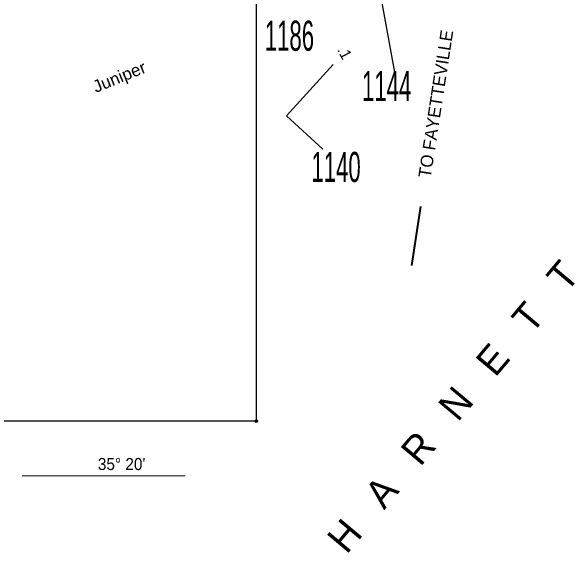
# Model space of a CAD drawing. Extents: x 531109 to 627807, y 160959 to 279633.
# Drawn here: x 595258 to 601087, y 174854 to 180459 of the extents above; entities that cross this region are included whole.
import ezdxf
from ezdxf.enums import TextEntityAlignment as Align

# ---------------------------------------------------------------- set-up
doc = ezdxf.new("R2010")
doc.units = 0
doc.header["$LTSCALE"] = 50
doc.header["$PDMODE"] = 32
doc.header["$PDSIZE"] = 25
for name, color, linetype, lineweight in [('1', 7, 'Continuous', 25), ('16', 7, 'Continuous', 40), ('23', 7, 'Continuous', 25), ('40', 7, 'Continuous', 13), ('50', 7, 'Continuous', 25), ('52', 7, 'Continuous', 25), ('60', 7, 'Continuous', 13), ('63', 7, 'Continuous', 25)]:
    doc.layers.add(name, color=color, linetype=linetype, lineweight=lineweight)
doc.layers.add('57', color=7, linetype='Continuous')

msp = doc.modelspace()

# ---------------------------------------------------------------- linework, layer by layer
at = {"layer": '1'}
msp.add_point((597793.1, 176215.51), dxfattribs=at)
at = {"layer": '16'}
msp.add_line((599492.7, 178438.54), (599398.94, 177828.52), dxfattribs=at)
at = {"layer": '23'}
msp.add_line((599225.94, 179828.25), (599036.69, 180874.91), dxfattribs=at)
msp.add_lwpolyline([(598480.8, 179029.7), (598104.71, 179375.27), (598587.23, 179907.84)], dxfattribs=at)
at = {"layer": '60'}
msp.add_line((595369.96, 175650.79), (597058.16, 175648.66), dxfattribs=at)
at = {"layer": '63'}
for p, q in [((597793.1, 181639.32), (597793.1, 176215.51)), ((597793.1, 176215.51), (589905.51, 176215.51))]:
    msp.add_line(p, q, dxfattribs=at)

# ---------------------------------------------------------------- texts
at = {"layer": '23', "width": 0.55}
for s, p in [('1186', (598135.45, 180049.51)), ('1144', (599141.16, 179528.46)), ('1140', (598617.88, 178690.66))]:
    msp.add_text(s, height=312, dxfattribs=at).set_placement(p, align=Align.CENTER)
at = {"layer": '40'}
msp.add_text('.1', height=115, rotation=297.861, dxfattribs=at).set_placement((598656.45, 180003.99), align=Align.CENTER)
at = {"layer": '50'}
msp.add_text('TO FAYETTEVILLE', height=130, rotation=81.249, dxfattribs=at).set_placement((599596.44, 178726.53))
at = {"layer": '52'}
msp.add_text('H   A   R   N   E   T   T', height=290, rotation=49.986, dxfattribs=at).set_placement((599939.58, 176273.26), align=Align.CENTER)
at = {"layer": '57', "width": 1.05}
msp.add_text('Juniper', height=125, rotation=22.239, dxfattribs=at).set_placement((596399.2, 179721.64), align=Align.CENTER)
at = {"layer": '60', "width": 0.95}
msp.add_text("35° 20'", height=125, rotation=359.928, dxfattribs=at).set_placement((596153.81, 175709.8))

doc.saveas('drawing.dxf')
